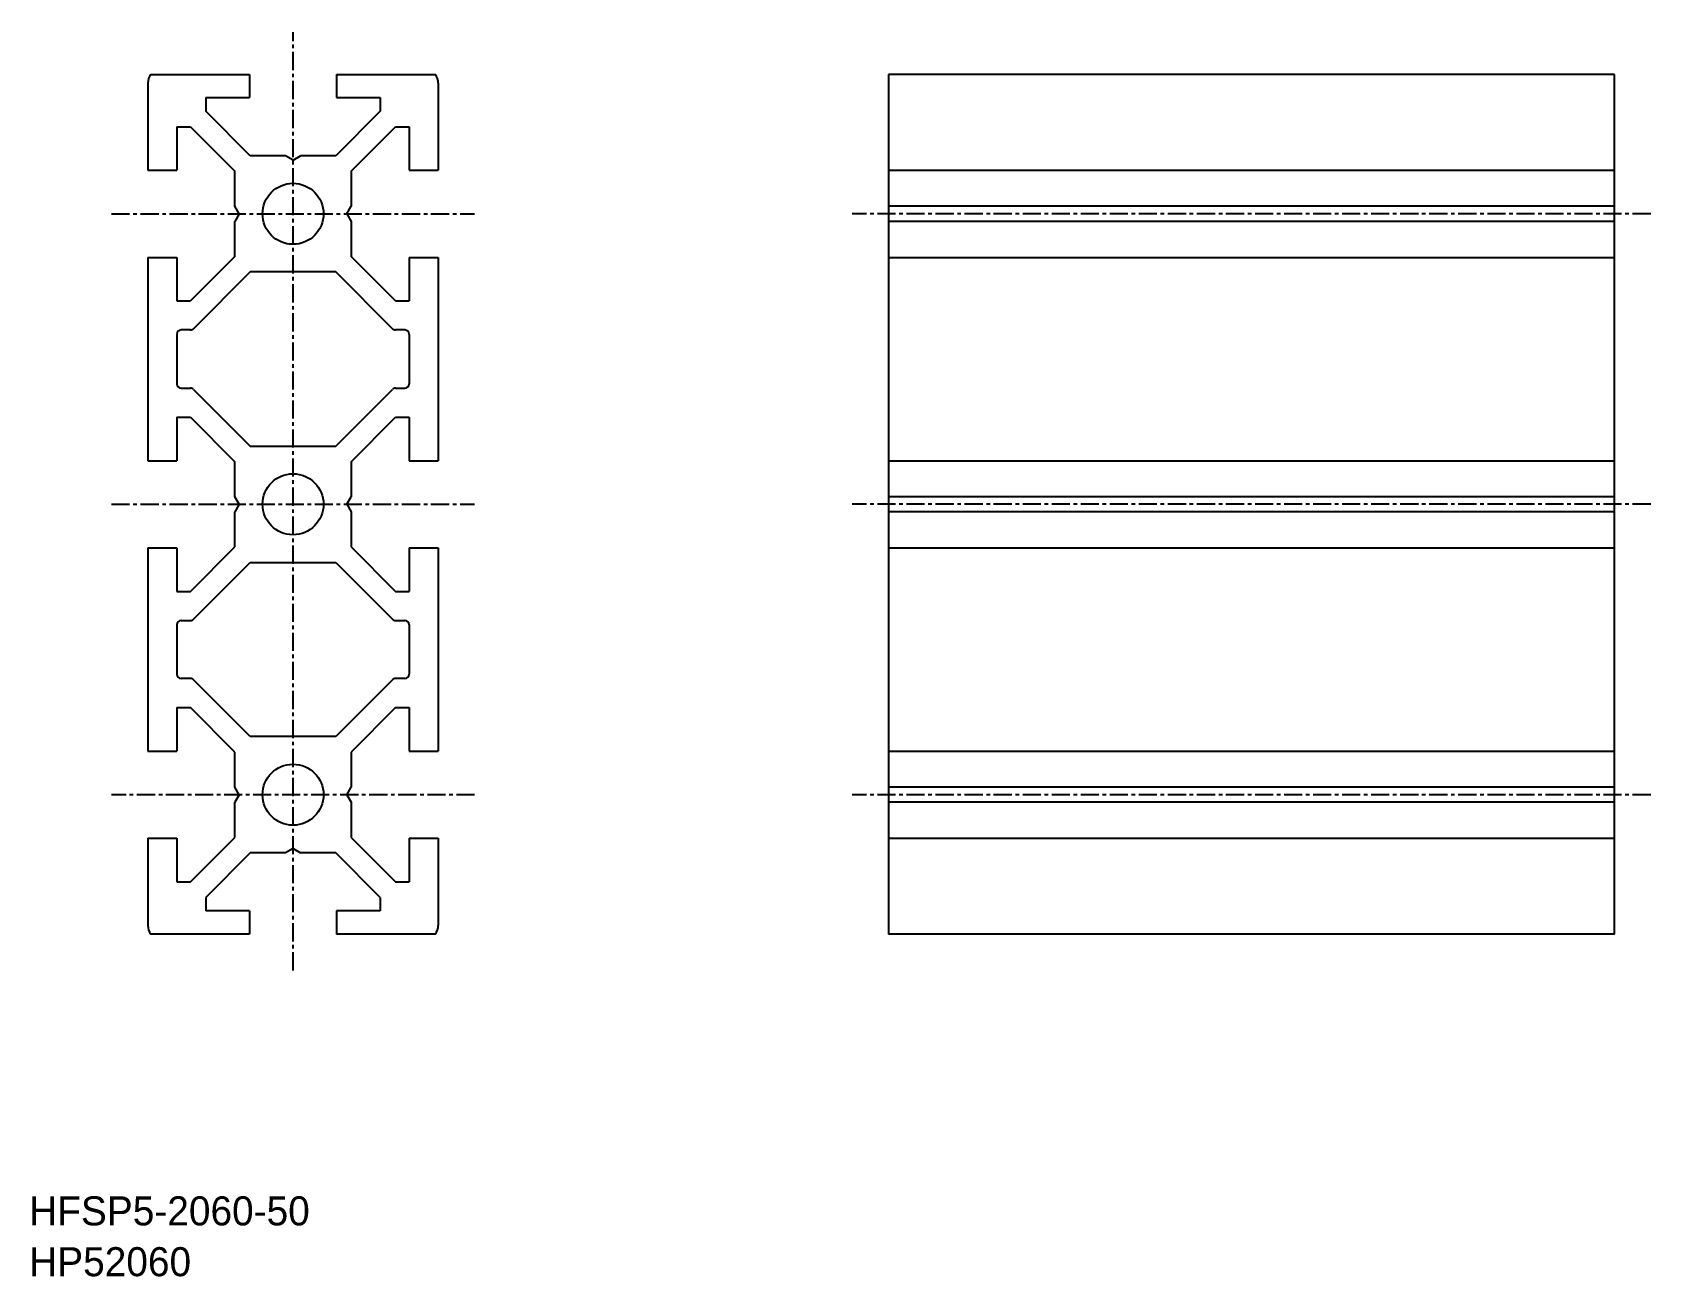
# Model space of a CAD drawing. Extents: x 0 to 112, y 0 to 86.
import ezdxf

# ---------------------------------------------------------------- set-up
doc = ezdxf.new("R2010")
doc.units = 0
doc.linetypes.add('CENTER', pattern=[2, 1.25, -0.25, 0.25, -0.25])
doc.layers.get('0').update_dxf_attribs({"linetype": 'CONTINUOUS'})
doc.layers.add('CENTER', color=1, linetype='CENTER')

msp = doc.modelspace()

# ---------------------------------------------------------------- linework, layer by layer
at = {"color": 7, "linetype": 'CONTINUOUS'}
for p, q in [((8.37, 82.76), (15.17, 82.76)), ((15.17, 82.76), (15.17, 81.16)), ((21.17, 82.76), (21.17, 81.16)), ((21.17, 82.76), (27.97, 82.76)), ((59.17, 82.76), (59.17, 23.56)), ((109.17, 82.76), (59.17, 82.76)), ((109.17, 23.56), (109.17, 82.76)), ((8.17, 82.16), (8.17, 76.16)), ((28.17, 82.16), (28.17, 76.16)), ((12.17, 81.16), (12.17, 80.22)), ((12.17, 81.16), (15.17, 81.16)), ((21.17, 81.16), (24.17, 81.16)), ((24.17, 81.16), (24.17, 80.22)), ((10.17, 79.16), (10.17, 76.16)), ((10.17, 79.16), (11.11, 79.16)), ((11.11, 79.16), (14.17, 76.09)), ((15.23, 77.16), (12.17, 80.22)), ((24.17, 80.22), (21.11, 77.16)), ((22.17, 76.09), (25.23, 79.16)), ((25.23, 79.16), (26.17, 79.16)), ((26.17, 79.16), (26.17, 76.16)), ((17.65, 77.16), (15.23, 77.16)), ((18.17, 76.86), (17.65, 77.16)), ((18.17, 76.86), (18.69, 77.16)), ((21.11, 77.16), (18.69, 77.16)), ((8.17, 76.16), (10.17, 76.16)), ((14.17, 73.68), (14.17, 76.09)), ((22.17, 76.09), (22.17, 73.68)), ((26.17, 76.16), (28.17, 76.16)), ((59.17, 76.16), (109.17, 76.16)), ((14.47, 73.16), (14.17, 73.68)), ((21.87, 73.16), (22.17, 73.68)), ((109.17, 73.68), (59.17, 73.68)), ((14.47, 73.16), (14.17, 72.64)), ((14.17, 70.22), (14.17, 72.64)), ((21.87, 73.16), (22.17, 72.64)), ((22.17, 72.64), (22.17, 70.22)), ((109.17, 72.64), (59.17, 72.64)), ((14.17, 70.22), (11.11, 67.16)), ((25.23, 67.16), (22.17, 70.22)), ((8.17, 70.16), (8.17, 56.16)), ((8.17, 70.16), (10.17, 70.16)), ((10.17, 70.16), (10.17, 67.16)), ((15.23, 69.16), (11.32, 65.25)), ((21.11, 69.16), (15.23, 69.16)), ((25.02, 65.25), (21.11, 69.16)), ((26.17, 70.16), (26.17, 67.16)), ((26.17, 70.16), (28.17, 70.16)), ((28.17, 70.16), (28.17, 56.16)), ((59.17, 70.16), (109.17, 70.16)), ((10.17, 67.16), (11.11, 67.16)), ((25.23, 67.16), (26.17, 67.16)), ((10.17, 64.86), (10.17, 61.46)), ((11.1, 65.16), (10.47, 65.16)), ((25.87, 65.16), (25.23, 65.16)), ((26.17, 64.86), (26.17, 61.46)), ((10.47, 61.16), (11.1, 61.16)), ((11.32, 61.07), (15.23, 57.16)), ((21.11, 57.16), (25.02, 61.07)), ((25.23, 61.16), (25.87, 61.16)), ((10.17, 59.16), (10.17, 56.16)), ((10.17, 59.16), (11.11, 59.16)), ((11.11, 59.16), (14.17, 56.09)), ((22.17, 56.09), (25.23, 59.16)), ((25.23, 59.16), (26.17, 59.16)), ((26.17, 59.16), (26.17, 56.16)), ((15.23, 57.16), (21.11, 57.16)), ((8.17, 56.16), (10.17, 56.16)), ((14.17, 53.68), (14.17, 56.09)), ((22.17, 56.09), (22.17, 53.68)), ((26.17, 56.16), (28.17, 56.16)), ((59.17, 56.16), (109.17, 56.16)), ((14.47, 53.16), (14.17, 53.68)), ((21.87, 53.16), (22.17, 53.68)), ((109.17, 53.68), (59.17, 53.68)), ((14.47, 53.16), (14.17, 52.64)), ((14.17, 50.22), (14.17, 52.64)), ((21.87, 53.16), (22.17, 52.64)), ((22.17, 52.64), (22.17, 50.22)), ((109.17, 52.64), (59.17, 52.64)), ((8.17, 50.16), (8.17, 36.16)), ((8.17, 50.16), (10.17, 50.16)), ((10.17, 50.16), (10.17, 47.16)), ((11.11, 47.16), (14.17, 50.22)), ((22.17, 50.22), (25.23, 47.16)), ((26.17, 50.16), (26.17, 47.16)), ((26.17, 50.16), (28.17, 50.16)), ((28.17, 50.16), (28.17, 36.16)), ((59.17, 50.16), (109.17, 50.16)), ((11.32, 45.25), (15.23, 49.16)), ((15.23, 49.16), (21.11, 49.16)), ((21.11, 49.16), (25.02, 45.25)), ((10.17, 47.16), (11.11, 47.16)), ((25.23, 47.16), (26.17, 47.16)), ((10.17, 44.86), (10.17, 41.46)), ((10.47, 45.16), (11.1, 45.16)), ((25.23, 45.16), (25.87, 45.16)), ((26.17, 44.86), (26.17, 41.46)), ((11.1, 41.16), (10.47, 41.16)), ((15.23, 37.16), (11.32, 41.07)), ((25.02, 41.07), (21.11, 37.16)), ((25.87, 41.16), (25.23, 41.16)), ((10.17, 39.16), (10.17, 36.16)), ((10.17, 39.16), (11.11, 39.16)), ((14.17, 36.09), (11.11, 39.16)), ((25.23, 39.16), (22.17, 36.09)), ((25.23, 39.16), (26.17, 39.16)), ((26.17, 39.16), (26.17, 36.16)), ((21.11, 37.16), (15.23, 37.16)), ((8.17, 36.16), (10.17, 36.16)), ((14.17, 33.68), (14.17, 36.09)), ((22.17, 36.09), (22.17, 33.68)), ((26.17, 36.16), (28.17, 36.16)), ((59.17, 36.16), (109.17, 36.16)), ((14.47, 33.16), (14.17, 33.68)), ((21.87, 33.16), (22.17, 33.68)), ((109.17, 33.68), (59.17, 33.68)), ((14.47, 33.16), (14.17, 32.64)), ((14.17, 30.22), (14.17, 32.64)), ((21.87, 33.16), (22.17, 32.64)), ((22.17, 32.64), (22.17, 30.22)), ((109.17, 32.64), (59.17, 32.64)), ((8.17, 30.16), (8.17, 24.16)), ((8.17, 30.16), (10.17, 30.16)), ((10.17, 30.16), (10.17, 27.16)), ((11.11, 27.16), (14.17, 30.22)), ((22.17, 30.22), (25.23, 27.16)), ((26.17, 30.16), (26.17, 27.16)), ((26.17, 30.16), (28.17, 30.16)), ((28.17, 30.16), (28.17, 24.15)), ((59.17, 30.16), (109.17, 30.16)), ((15.23, 29.16), (12.17, 26.09)), ((17.65, 29.16), (15.23, 29.16)), ((18.17, 29.46), (17.65, 29.16)), ((18.17, 29.46), (18.69, 29.16)), ((21.11, 29.16), (18.69, 29.16)), ((24.17, 26.09), (21.11, 29.16)), ((10.17, 27.16), (11.11, 27.16)), ((25.23, 27.16), (26.17, 27.16)), ((12.17, 26.09), (12.17, 25.16)), ((24.17, 26.09), (24.17, 25.16)), ((15.17, 25.16), (12.17, 25.16)), ((15.17, 25.16), (15.17, 23.56)), ((21.17, 25.16), (21.17, 23.56)), ((24.17, 25.16), (21.17, 25.16)), ((15.17, 23.56), (8.37, 23.56)), ((27.97, 23.56), (21.17, 23.56)), ((109.17, 23.56), (59.17, 23.56))]:
    msp.add_line(p, q, dxfattribs=at)
for centre in [(18.17, 73.16), (18.17, 53.16), (18.17, 33.16)]:
    msp.add_circle(centre, 2.1, dxfattribs=at)
for centre, radius, start, end in [((9.17, 82.16), 1, 143.1301, 179.7775), ((27.17, 82.16), 1, 0.0998, 36.8699), ((10.47, 64.86), 0.3, 90, 180), ((11.1, 65.46), 0.3, 269.482, 315.4635), ((25.23, 65.46), 0.3, 224.5365, 270.518), ((25.87, 64.86), 0.3, 0, 90), ((10.47, 61.46), 0.3, 180, 270), ((25.87, 61.46), 0.3, 270, 0), ((11.1, 60.86), 0.3, 44.5365, 90.518), ((25.23, 60.86), 0.3, 89.482, 135.4635), ((10.47, 44.86), 0.3, 90, 180), ((11.1, 45.46), 0.3, 269.482, 315.4635), ((25.23, 45.46), 0.3, 224.5365, 270.518), ((25.87, 44.86), 0.3, 0, 90), ((10.47, 41.46), 0.3, 180, 270), ((25.87, 41.46), 0.3, 270, 0), ((11.1, 40.86), 0.3, 44.5365, 90.518), ((25.23, 40.86), 0.3, 89.482, 135.4635), ((9.17, 24.16), 1, 180.0248, 216.8699), ((27.17, 24.16), 1, 323.1301, 359.9153)]:
    msp.add_arc(centre, radius, start, end, dxfattribs=at)
at = {"layer": 'CENTER', "color": 1, "linetype": 'CENTER'}
for p, q in [((18.17, 21.06), (18.17, 85.66)), ((5.67, 73.16), (30.67, 73.16)), ((111.67, 73.16), (56.67, 73.16)), ((5.67, 53.16), (30.67, 53.16)), ((111.67, 53.16), (56.67, 53.16)), ((30.67, 33.16), (5.67, 33.16)), ((111.67, 33.16), (56.67, 33.16))]:
    msp.add_line(p, q, dxfattribs=at)

# ---------------------------------------------------------------- texts
at = {"color": 7, "linetype": 'CONTINUOUS'}
for s, p in [('HFSP5-2060-50', (0, 3.5)), ('HP52060', (0, 0))]:
    msp.add_text(s, height=2, dxfattribs=at).set_placement(p)

doc.saveas('drawing.dxf')
